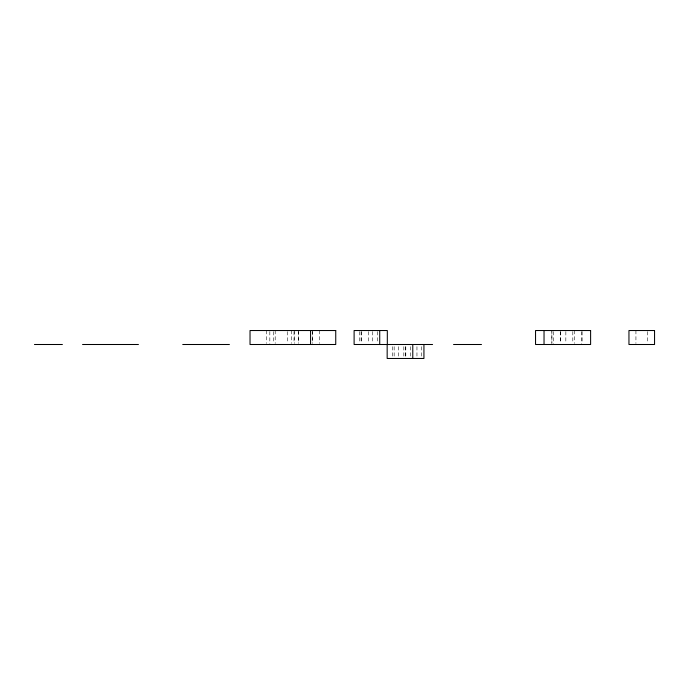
<?xml version="1.0" encoding="UTF-8"?>
<svg xmlns="http://www.w3.org/2000/svg" width="689" height="689" viewBox="0 0 689 689"><rect width="100%" height="100%" fill="white"/><g stroke="black" fill="none" stroke-linecap="round" stroke-linejoin="round"><path stroke-width="0.52" stroke-dasharray="3.44 2.58" d="M647.574 331.598L647.574 343.423M635.93 330.531L635.93 343.423M582.119 331.598L582.119 343.423M581.292 331.598L581.292 344.5M574.264 330.531L574.307 343.423M572.809 331.598L572.809 343.423M565.858 331.598L565.824 343.423M560.338 331.598L560.338 343.423M560.295 331.598L560.295 343.423M553.353 331.598L553.353 344.5M551.889 330.531L551.889 343.423L551.846 331.598M421.651 346.653L421.651 357.402M416.957 346.653L416.957 357.402M410.489 346.653L410.489 357.402M405.795 346.653L405.795 357.402M405.313 346.653L405.313 357.402M403.823 346.653L403.823 357.402M398.328 346.653L398.328 358.469M394.151 346.653L394.151 357.402M392.661 346.653L392.661 357.402M377.434 331.598L377.434 343.423M372.74 331.598L372.74 343.423M368.701 331.598L368.701 343.423M361.708 331.598L361.708 343.423M361.096 331.598L361.096 343.423M359.606 331.598L359.606 343.423M319.438 330.531L319.438 343.423M312.453 331.598L312.496 343.423M312.41 330.531L312.41 343.423M298.526 330.531L298.526 343.423M298.483 331.598L298.44 343.423M294.281 330.531L294.281 343.423M294.022 331.598L294.022 343.423M291.499 330.531L291.499 343.423M287.244 331.598L287.287 343.423M275.195 330.531L275.195 343.423M273.318 331.598L273.275 343.423M269.83 331.598L269.83 344.5M266.333 330.531L266.333 343.423"/><path stroke-width="1.03" d="M34.45 344.5L62.398 344.5M82.551 344.5L138.446 344.5M182.731 344.5L229.411 344.5M432.58 344.5L354.112 344.5L354.112 330.531L387.321 330.531L387.321 344.5M453.543 344.5L481.49 344.5M544.034 330.531L544.034 344.5M423.933 344.5L423.933 358.469L387.166 358.469L387.166 344.5M412.78 344.5L412.78 358.469M379.725 330.531L379.725 344.5M310.575 330.531L310.575 344.5M335.741 330.531L250.029 330.531L250.029 344.5L335.741 344.5L335.741 330.531M590.611 330.531L535.542 330.531L535.542 344.5L590.611 344.5L590.611 330.531M654.55 330.531L628.954 330.531L628.954 344.5L654.55 344.5L654.55 330.531"/></g></svg>
